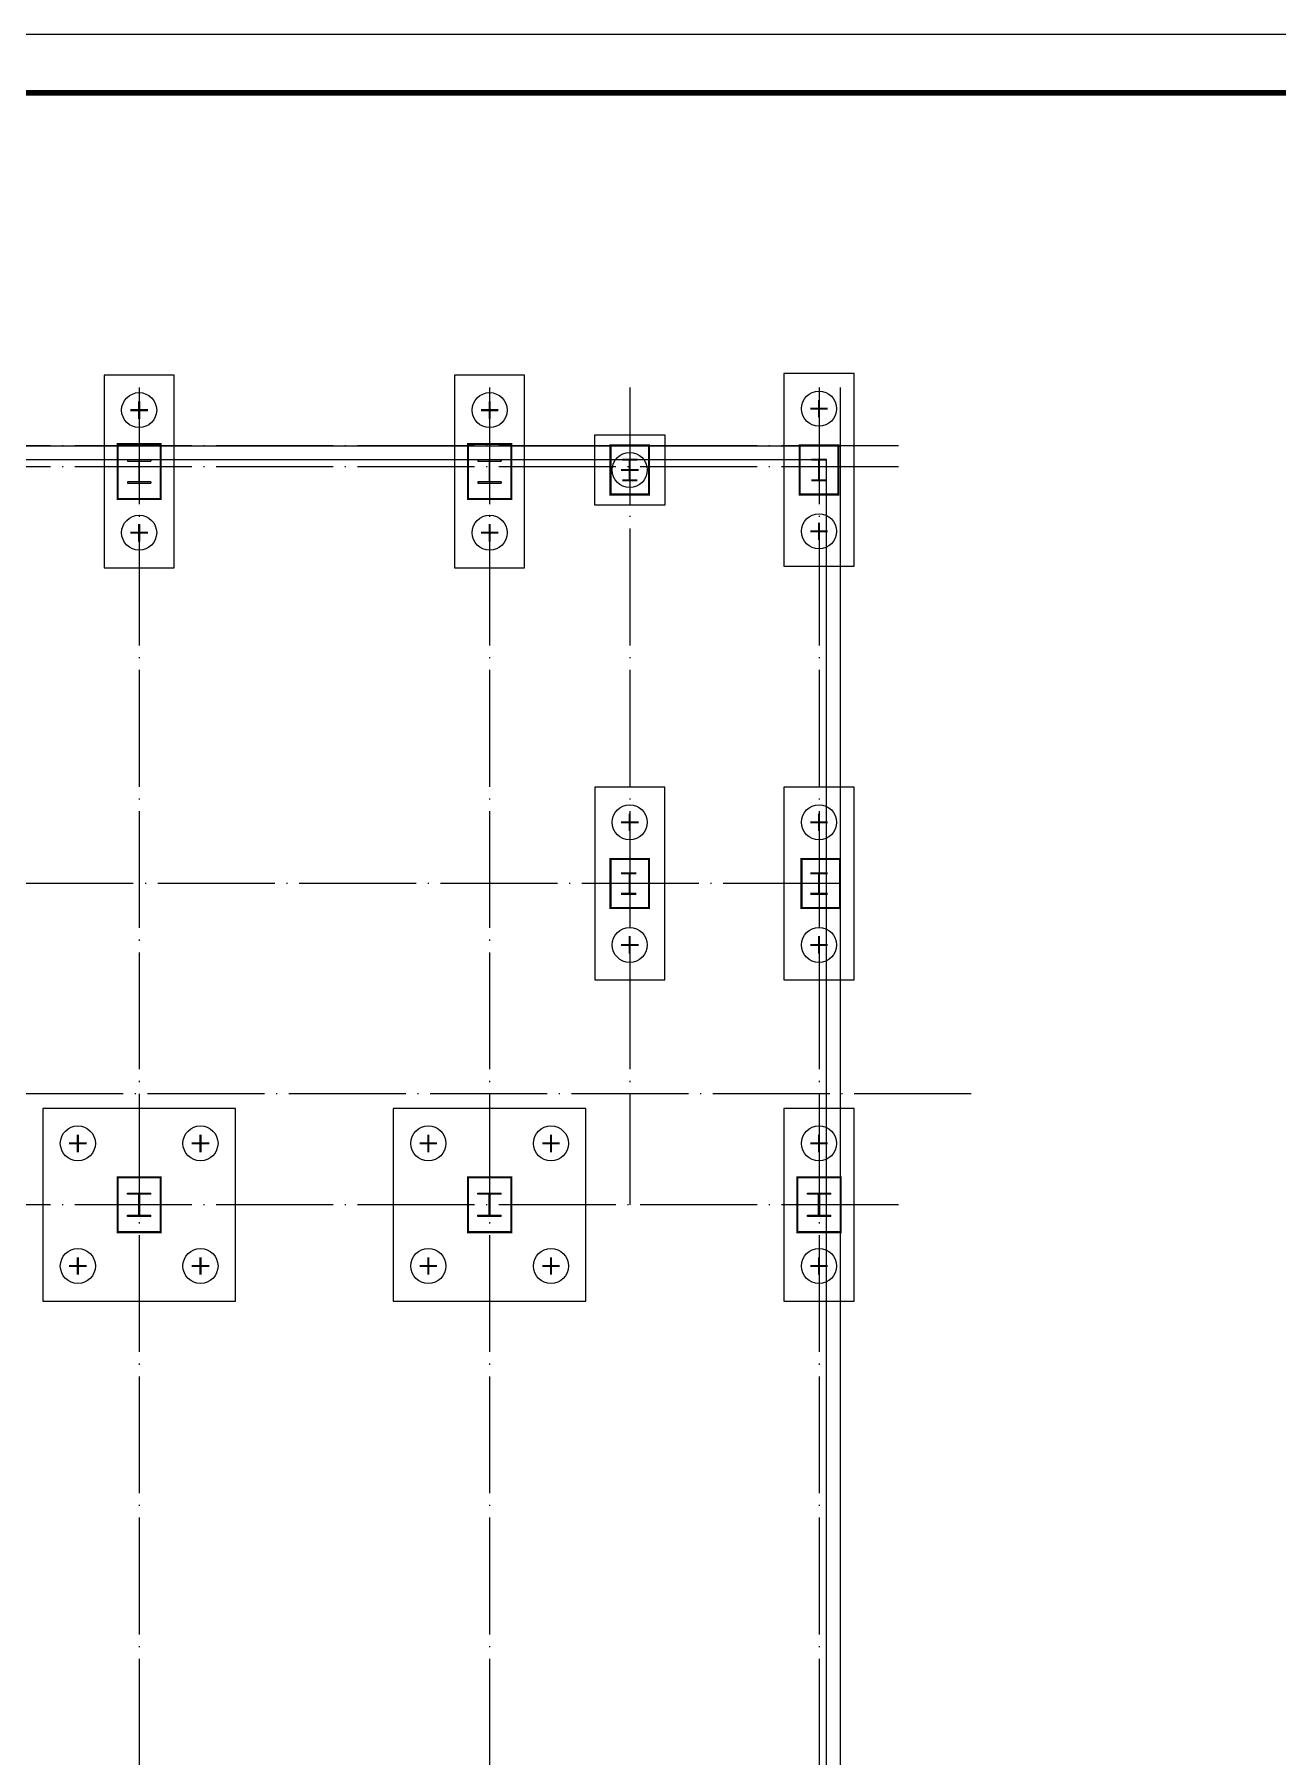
# Model space of a CAD drawing. Extents: x -138012 to 2129925, y -311560 to 0.
# Drawn here: x 147218 to 168501, y -164540 to -135041 of the extents above; entities that cross this region are included whole.
import ezdxf

# ---------------------------------------------------------------- set-up
doc = ezdxf.new("R2010")
doc.units = 0
doc.header["$LTSCALE"] = 1000
doc.header["$MEASUREMENT"] = 0
doc.linetypes.add('DOTE', pattern=[2.42, 2, -0.2, 0.02, -0.2])
for name, color, linetype in [('1506', 2, 'CONTINUOUS'), ('1507', 6, 'CONTINUOUS'), ('COLU', 7, 'CONTINUOUS'), ('DOTE', 253, 'DOTE'), ('PUB_TITLE', 4, 'CONTINUOUS'), ('TEXT', 7, 'CONTINUOUS'), ('柱_主零件_实线', 2, 'CONTINUOUS'), ('柱构件', 2, 'CONTINUOUS')]:
    doc.layers.add(name, color=color, linetype=linetype)

# ---------------------------------------------------------------- blocks, each defined once
blk = doc.blocks.new('43523452')
at = {"layer": '柱_主零件_实线'}
h = blk.add_hatch(color=256, dxfattribs=at)
h.paths.add_polyline_path([(444610, -171672), (444210, -171672), (444210, -171651), (444610, -171651)])
h.paths.add_polyline_path([(444610, -171293), (444610, -171272), (444210, -171272), (444210, -171293)])
edge = h.paths.add_edge_path()
edge.add_line((444403, -171651), (444403, -171293))
edge.add_line((444416, -171293), (444416, -171651))
for points in [[(444610, -171293), (444610, -171272), (444210, -171272), (444210, -171293)], [(444416, -171293), (444403, -171293), (444403, -171651), (444416, -171651)]]:
    blk.add_hatch(color=256, dxfattribs=at).paths.add_polyline_path(points)
for p, q in [((444210, -171293), (444210, -171272)), ((444210, -171272), (444610, -171272)), ((444610, -171293), (444210, -171293)), ((444403, -171651), (444403, -171293)), ((444416, -171293), (444416, -171651)), ((444610, -171293), (444610, -171272)), ((444210, -171672), (444210, -171651)), ((444210, -171651), (444610, -171651)), ((444610, -171672), (444210, -171672)), ((444610, -171672), (444610, -171651))]:
    blk.add_line(p, q, dxfattribs=at)

msp = doc.modelspace()

# ---------------------------------------------------------------- linework, layer by layer
at = {"layer": '1506'}
for points in [[(148410.351, -144176.975), (149610.351, -144176.975), (149610.351, -140876.975), (148410.351, -140876.975), (148410.351, -144176.975)], [(154410.351, -144176.975), (155610.358, -144176.975), (155610.358, -140876.975), (154410.351, -140876.975), (154410.351, -144176.975)], [(160050.352, -144151.972), (161250.352, -144151.972), (161250.352, -140851.972), (160050.352, -140851.972), (160050.352, -144151.972)], [(156810.358, -151236.973), (158010.358, -151236.973), (158010.358, -147936.973), (156810.358, -147936.973), (156810.358, -151236.973)], [(160050.354, -151236.973), (161250.354, -151236.973), (161250.354, -147936.973), (160050.354, -147936.973), (160050.354, -151236.973)], [(147360.351, -156736.973), (150660.351, -156736.973), (150660.351, -153436.973), (147360.351, -153436.973), (147360.351, -156736.973)], [(153360.351, -156736.973), (156660.358, -156736.973), (156660.358, -153436.973), (153360.351, -153436.973), (153360.351, -156736.973)], [(160050.354, -156736.973), (161250.354, -156736.973), (161250.354, -153436.973), (160050.354, -153436.973), (160050.354, -156736.973)]]:
    msp.add_lwpolyline(points, dxfattribs=at)
msp.add_lwpolyline([(156810.352, -141901.973), (158010.352, -141901.973), (158010.352, -143101.973), (156810.352, -143101.973)], close=True, dxfattribs=at)
at = {"layer": '1507', "const_width": 35}
for points in [[(160650.352, -141601.972), (160650.352, -141301.972)], [(148860.351, -141476.975), (149160.351, -141476.975)], [(149010.351, -141626.975), (149010.351, -141326.975)], [(154860.351, -141476.975), (155160.351, -141476.975)], [(155010.351, -141626.975), (155010.351, -141326.975)], [(160500.352, -141451.972), (160800.352, -141451.972)], [(157410.352, -142351.973), (157410.352, -142651.973)], [(157260.352, -142501.973), (157560.352, -142501.973)], [(148860.351, -143576.975), (149160.351, -143576.975)], [(149010.351, -143726.975), (149010.351, -143426.975)], [(154860.351, -143576.975), (155160.351, -143576.975)], [(155010.351, -143726.975), (155010.351, -143426.975)], [(160500.352, -143551.972), (160800.352, -143551.972)], [(160650.352, -143701.972), (160650.352, -143401.972)], [(157410.358, -148686.973), (157410.358, -148386.973)], [(160650.354, -148686.973), (160650.354, -148386.973)], [(157260.358, -148536.973), (157560.358, -148536.973)], [(160500.354, -148536.973), (160800.354, -148536.973)], [(157260.358, -150636.973), (157560.358, -150636.973)], [(157410.358, -150786.973), (157410.358, -150486.973)], [(160500.354, -150636.973), (160800.354, -150636.973)], [(160650.354, -150786.973), (160650.354, -150486.973)], [(147960.351, -154186.973), (147960.351, -153886.973)], [(150060.351, -154186.973), (150060.351, -153886.973)], [(153960.351, -154186.973), (153960.351, -153886.973)], [(156060.358, -154186.973), (156060.358, -153886.973)], [(160650.354, -154186.973), (160650.354, -153886.973)], [(147810.351, -154036.973), (148110.351, -154036.973)], [(149910.351, -154036.973), (150210.351, -154036.973)], [(153810.351, -154036.973), (154110.351, -154036.973)], [(155910.358, -154036.973), (156210.358, -154036.973)], [(160500.354, -154036.973), (160800.354, -154036.973)], [(147960.351, -156286.973), (147960.351, -155986.973)], [(150060.351, -156286.973), (150060.351, -155986.973)], [(153960.351, -156286.973), (153960.351, -155986.973)], [(156060.358, -156286.973), (156060.358, -155986.973)], [(160650.354, -156286.973), (160650.354, -155986.973)], [(147810.351, -156136.973), (148110.351, -156136.973)], [(149910.351, -156136.973), (150210.351, -156136.973)], [(153810.351, -156136.973), (154110.351, -156136.973)], [(155910.358, -156136.973), (156210.358, -156136.973)], [(160500.354, -156136.973), (160800.354, -156136.973)]]:
    msp.add_lwpolyline(points, dxfattribs=at)
at = {"layer": '1507'}
for centre in [(149010.351, -141476.975), (155010.351, -141476.975), (160650.352, -141451.972), (157410.352, -142501.973), (149010.351, -143576.975), (155010.351, -143576.975), (160650.352, -143551.972), (157410.358, -148536.973), (160650.354, -148536.973), (157410.358, -150636.973), (160650.354, -150636.973), (147960.351, -154036.973), (150060.351, -154036.973), (153960.351, -154036.973), (156060.358, -154036.973), (160650.354, -154036.973), (147960.351, -156136.973), (150060.351, -156136.973), (153960.351, -156136.973), (156060.358, -156136.973), (160650.354, -156136.973)]:
    msp.add_circle(centre, 300, dxfattribs=at)
at = {"layer": 'COLU', "const_width": 35}
for points in [[(148640.352, -142996.971), (149380.352, -142996.971), (149380.352, -142056.973), (148640.352, -142056.973)], [(154640.352, -142996.971), (155380.352, -142996.971), (155380.352, -142056.973), (154640.352, -142056.973)], [(157080.352, -142081.971), (157740.353, -142081.971), (157740.353, -142921.974), (157080.352, -142921.974)], [(160320.352, -142081.971), (160980.354, -142081.971), (160980.354, -142921.974), (160320.352, -142921.974)], [(157740.351, -149166.971), (157080.35, -149166.971), (157080.35, -150006.974), (157740.351, -150006.974)], [(161010.351, -149166.971), (160350.35, -149166.971), (160350.35, -150006.974), (161010.351, -150006.974)], [(148640.352, -154616.974), (149380.352, -154616.974), (149380.352, -155556.972), (148640.352, -155556.972)], [(154640.352, -154616.974), (155380.352, -154616.974), (155380.352, -155556.972), (154640.352, -155556.972)], [(160280.352, -154616.974), (161020.352, -154616.974), (161020.352, -155556.972), (160280.352, -155556.972)]]:
    msp.add_lwpolyline(points, close=True, dxfattribs=at)
at = {"layer": 'DOTE', "color": 8, "linetype": 'DOTE'}
for p, q in [((149010.352, -141086.973), (149010.352, -182086.973)), ((155010.352, -141086.973), (155010.352, -182086.973)), ((157410.352, -141086.973), (157410.352, -155086.973)), ((160650.352, -141086.973), (160650.352, -182086.973)), ((161010.352, -141086.973), (161010.352, -182086.973)), ((162010.351, -142086.973), (82010.352, -142086.973)), ((162010.351, -142446.973), (82010.352, -142446.973)), ((161010.352, -149586.973), (82010.352, -149586.973)), ((163254.627, -153186.973), (82010.352, -153186.973)), ((162010.351, -155086.973), (82010.352, -155086.973))]:
    msp.add_line(p, q, dxfattribs=at)
at = {"layer": 'PUB_TITLE'}
msp.add_lwpolyline([(70966.784, -194441.449), (197066.784, -194441.449), (197066.784, -135041.449), (70966.784, -135041.449)], close=True, dxfattribs=at)
at = {"layer": 'PUB_TITLE', "const_width": 100}
msp.add_lwpolyline([(73466.784, -193441.449), (196066.784, -193441.449), (196066.784, -136041.449), (73466.784, -136041.449)], close=True, dxfattribs=at)
at = {"layer": 'TEXT'}
for points in [[(83010.352, -142086.973), (161010.351, -142086.973), (161010.351, -181086.973), (83010.352, -181086.973)], [(83250.352, -142324.314), (160770.352, -142324.314), (160770.352, -180844.314), (83250.352, -180844.314)]]:
    msp.add_lwpolyline(points, close=True, dxfattribs=at)
at = {"layer": '柱构件', "const_width": 35}
for points in [[(157540.352, -142326.973), (157280.352, -142326.973)], [(157410.352, -142326.973), (157410.352, -142676.973)], [(160780.352, -142326.973), (160520.352, -142326.973)], [(160650.352, -142326.973), (160650.352, -142676.973)], [(157540.352, -142676.973), (157280.352, -142676.973)], [(160780.352, -142676.973), (160520.352, -142676.973)], [(157260.351, -149411.973), (157520.351, -149411.973)], [(157410.351, -149411.973), (157410.351, -149761.973)], [(160500.351, -149411.973), (160800.351, -149411.973)], [(160650.351, -149411.973), (160650.351, -149761.973)], [(157260.351, -149761.973), (157520.351, -149761.973)], [(160500.351, -149761.973), (160800.351, -149761.973)]]:
    msp.add_lwpolyline(points, dxfattribs=at)

# ---------------------------------------------------------------- block references
at = {"layer": '柱_主零件_实线', "xscale": -1, "rotation": 180}
for p in [(-295399.425, -313999.134), (-289399.425, -313999.134)]:
    msp.add_blockref('43523452', p, dxfattribs=at)
at = {"layer": '柱_主零件_实线'}
for p in [(-295399.425, 16385.19), (-289399.425, 16385.19), (-283759.425, 16385.19)]:
    msp.add_blockref('43523452', p, dxfattribs=at)

doc.saveas('drawing.dxf')
